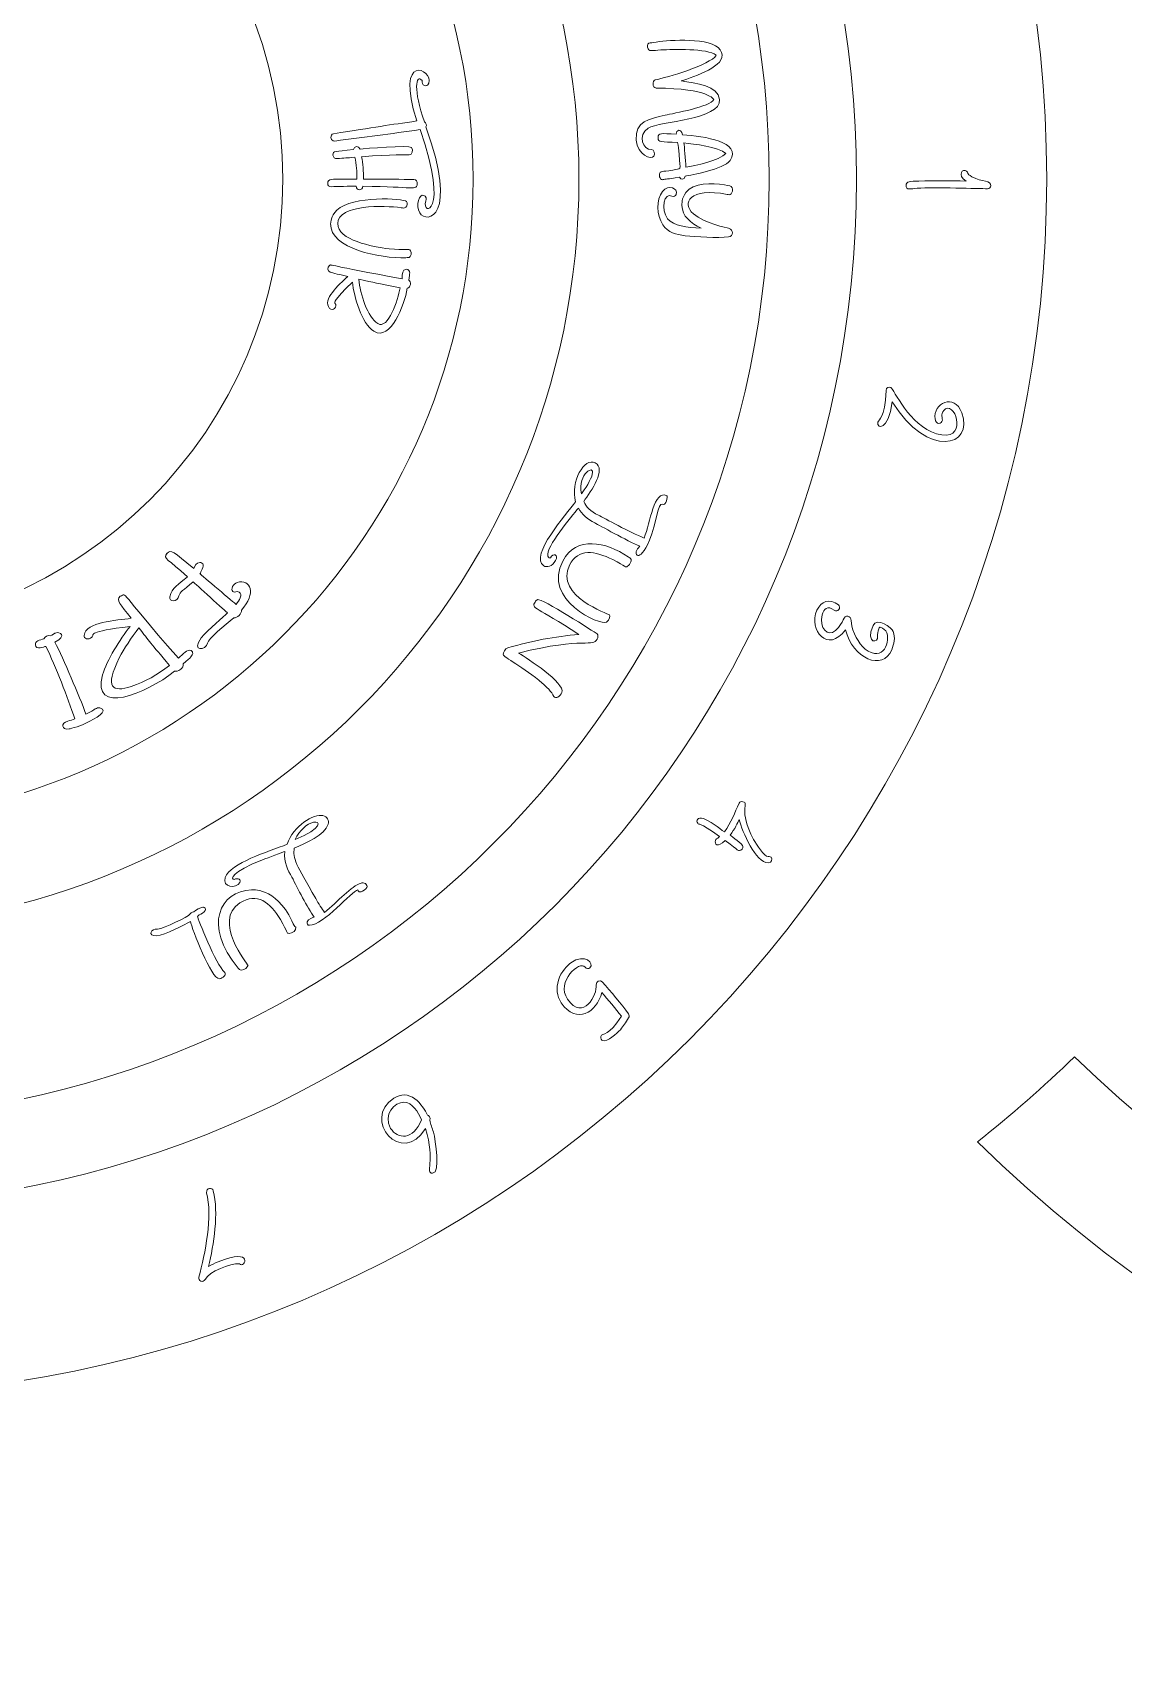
# Model space of a CAD drawing. Header units: inches. Extents: x 0.4 to 23.6, y -0.3 to 8.3.
# Drawn here: x 9.354 to 12.532, y -0.312 to 4.427 of the extents above; entities that cross this region are included whole.
import ezdxf

# ---------------------------------------------------------------- set-up
doc = ezdxf.new("R2010")
doc.units = ezdxf.units.IN
doc.header["$MEASUREMENT"] = 0
doc.layers.add('_U+0421_U+043B_U+043E_U+0439 1', color=7, linetype='Continuous')

msp = doc.modelspace()

# ---------------------------------------------------------------- linework, layer by layer
at = {"layer": '_U+0421_U+043B_U+043E_U+0439 1', "color": 1, "lineweight": 9, "true_color": 0xff0000}
for points in [[(8.7625, 0.4556), (6.8083, 0.4556), (5.2181, 2.0458), (5.2181, 4), (5.2181, 5.9542), (6.8083, 7.5444), (8.7625, 7.5444), (10.7167, 7.5444), (12.3083, 5.9542), (12.3083, 4), (12.3083, 2.0458), (10.7181, 0.4556), (8.7625, 0.4556)], [(8.7625, 6.9917), (7.1125, 6.9917), (5.7708, 5.65), (5.7708, 4), (5.7708, 2.35), (7.1125, 1.0083), (8.7625, 1.0083), (10.4125, 1.0083), (11.7542, 2.35), (11.7542, 4), (11.7542, 5.65), (10.4125, 6.9917), (8.7625, 6.9917)], [(8.7625, 1.2625), (7.2528, 1.2625), (6.025, 2.4903), (6.025, 4), (6.025, 5.5097), (7.2542, 6.7375), (8.7625, 6.7375), (10.2722, 6.7375), (11.5, 5.5097), (11.5, 4), (11.5, 2.4903), (10.2722, 1.2625), (8.7625, 1.2625)], [(8.7625, 6.1833), (7.5583, 6.1833), (6.5792, 5.2042), (6.5792, 4), (6.5792, 2.7958), (7.5583, 1.8167), (8.7625, 1.8167), (9.9667, 1.8167), (10.9458, 2.7958), (10.9458, 4), (10.9458, 5.2042), (9.9667, 6.1833), (8.7625, 6.1833)], [(8.7625, 2.125), (7.7292, 2.125), (6.8875, 2.9667), (6.8875, 4), (6.8875, 5.0333), (7.7292, 5.875), (8.7625, 5.875), (9.7958, 5.875), (10.6375, 5.0333), (10.6375, 4), (10.6375, 2.9667), (9.7972, 2.125), (8.7625, 2.125)], [(8.7625, 5.3208), (8.0333, 5.3208), (7.4417, 4.7278), (7.4417, 4), (7.4417, 3.2722), (8.0347, 2.6792), (8.7625, 2.6792), (9.4917, 2.6792), (10.0833, 3.2722), (10.0833, 4), (10.0833, 4.7278), (9.4917, 5.3208), (8.7625, 5.3208)], [(17.3236, 1.4431), (15.9458, 0.1056), (13.7653, 0.1069), (12.3889, 1.4431), (12.2986, 1.3556), (12.2056, 1.2736), (12.1069, 1.1958), (13.6292, -0.3042), (16.0778, -0.3125), (17.6069, 1.1958), (17.5083, 1.2736), (17.4139, 1.3556), (17.3236, 1.4431)]]:
    msp.add_open_spline(points, degree=3, knots=[0, 0, 0, 0, 1, 1, 1, 2, 2, 2, 3, 3, 3, 4, 4, 4, 4], dxfattribs=at)
at = {"layer": '_U+0421_U+043B_U+043E_U+0439 1', "lineweight": 0}
for points, knots in [([(11.1528, 4.3972), (11.1472, 4.3972), (11.1444, 4.3903), (11.1458, 4.3847), (11.1486, 4.3694), (11.1597, 4.375), (11.1847, 4.3764), (11.2194, 4.3778), (11.3194, 4.3819), (11.3458, 4.3611), (11.3278, 4.3319), (11.2014, 4.2958), (11.1681, 4.2889), (11.1583, 4.2861), (11.1597, 4.2667), (11.1708, 4.2653), (11.3264, 4.2639), (11.3375, 4.2319), (11.3389, 4.2319), (11.3292, 4.2111), (11.2222, 4.1917), (11.1972, 4.1861), (11.1486, 4.175), (11.1097, 4.1694), (11.1125, 4.1139), (11.1167, 4.0708), (11.1569, 4.0556), (11.1639, 4.0667), (11.1681, 4.0736), (11.1653, 4.0861), (11.1569, 4.0861), (11.1319, 4.0847), (11.1153, 4.1278), (11.1472, 4.1486), (11.1806, 4.1694), (11.3597, 4.1722), (11.3556, 4.2319), (11.3528, 4.2722), (11.2861, 4.2806), (11.2431, 4.2861), (11.2833, 4.2986), (11.3764, 4.3292), (11.3611, 4.3694), (11.3486, 4.4125), (11.225, 4.4056), (11.1806, 4.4014), (11.1639, 4.3972), (11.1611, 4.3972), (11.1528, 4.3972)], [0, 0, 0, 0, 1, 1, 1, 2, 2, 2, 3, 3, 3, 4, 4, 4, 5, 5, 5, 6, 6, 6, 7, 7, 7, 8, 8, 8, 9, 9, 9, 10, 10, 10, 11, 11, 11, 12, 12, 12, 13, 13, 13, 14, 14, 14, 15, 15, 15, 16, 16, 16, 16]), ([(10.4958, 4.1667), (10.4625, 4.2597), (10.4708, 4.3083), (10.4889, 4.2875), (10.4861, 4.2736), (10.5028, 4.2653), (10.5083, 4.2792), (10.5222, 4.3208), (10.4083, 4.3722), (10.4736, 4.1694), (10.3944, 4.1583), (10.3514, 4.1514), (10.2306, 4.1319), (10.2278, 4.1319), (10.2264, 4.1306), (10.225, 4.1278), (10.2194, 4.1194), (10.2278, 4.1097), (10.2347, 4.1111), (10.3222, 4.1222), (10.3958, 4.1319), (10.4833, 4.1444), (10.5722, 3.8903), (10.4847, 3.8931), (10.5, 3.9361), (10.5028, 3.9431), (10.5, 3.95), (10.4944, 3.9528), (10.4806, 3.9597), (10.4694, 3.9236), (10.4819, 3.9014), (10.5028, 3.8694), (10.5958, 3.8861), (10.5, 4.1528), (10.5028, 4.1569), (10.5014, 4.1639), (10.4958, 4.1667)], [0, 0, 0, 0, 1, 1, 1, 2, 2, 2, 3, 3, 3, 4, 4, 4, 5, 5, 5, 6, 6, 6, 7, 7, 7, 8, 8, 8, 9, 9, 9, 10, 10, 10, 11, 11, 11, 12, 12, 12, 12]), ([(11.2375, 4.0722), (11.2361, 4.0861), (11.2347, 4.0972), (11.2333, 4.1069), (11.1847, 4.1097), (11.1764, 4.1056), (11.1764, 4.1208), (11.1764, 4.1361), (11.1847, 4.1333), (11.2292, 4.1306), (11.2292, 4.1431), (11.2431, 4.15), (11.2472, 4.1292), (11.3111, 4.125), (11.4222, 4.1083), (11.3861, 4.0542), (11.3667, 4.0278), (11.2722, 4.0125), (11.2556, 4.0083), (11.2528, 3.9972), (11.2417, 3.9972), (11.2389, 4.0056), (11.2014, 3.9986), (11.1986, 4.0014), (11.1903, 3.9986), (11.1847, 3.9958), (11.1764, 4.0083), (11.1819, 4.0181), (11.1847, 4.0236), (11.1847, 4.0208), (11.2194, 4.0264), (11.2444, 4.0319), (11.2417, 4.0208), (11.2375, 4.0722)], [0, 0, 0, 0, 1, 1, 1, 2, 2, 2, 3, 3, 3, 4, 4, 4, 5, 5, 5, 6, 6, 6, 7, 7, 7, 8, 8, 8, 9, 9, 9, 10, 10, 10, 11, 11, 11, 11]), ([(10.2569, 4), (10.2694, 4), (10.2847, 4), (10.2986, 4), (10.3, 4.0208), (10.2972, 4.0431), (10.2931, 4.0639), (10.2681, 4.0611), (10.2653, 4.0625), (10.2403, 4.0597), (10.2347, 4.0597), (10.2306, 4.0639), (10.2292, 4.0694), (10.2306, 4.0847), (10.2333, 4.0792), (10.2889, 4.0861), (10.2903, 4.0972), (10.3042, 4.0986), (10.3083, 4.0875), (10.3194, 4.0889), (10.4514, 4.1), (10.4583, 4.0917), (10.4639, 4.0847), (10.4597, 4.0708), (10.4514, 4.0708), (10.4444, 4.0708), (10.4028, 4.0722), (10.3125, 4.0653), (10.3167, 4.0458), (10.3181, 4.0222), (10.3181, 4), (10.4097, 4.0014), (10.4514, 3.9986), (10.4653, 3.9986), (10.4722, 3.9986), (10.475, 3.9931), (10.475, 3.9861), (10.4736, 3.9667), (10.4667, 3.9778), (10.3167, 3.9792), (10.3153, 3.9653), (10.2972, 3.9667), (10.2972, 3.9792), (10.2764, 3.9792), (10.2444, 3.9792), (10.2236, 3.9778), (10.2181, 3.9778), (10.2139, 3.9819), (10.2139, 3.9875), (10.2139, 4.0014), (10.2292, 4), (10.2569, 4)], [0, 0, 0, 0, 1, 1, 1, 2, 2, 2, 3, 3, 3, 4, 4, 4, 5, 5, 5, 6, 6, 6, 7, 7, 7, 8, 8, 8, 9, 9, 9, 10, 10, 10, 11, 11, 11, 12, 12, 12, 13, 13, 13, 14, 14, 14, 15, 15, 15, 16, 16, 16, 17, 17, 17, 17]), ([(11.2514, 4.1056), (11.2528, 4.0958), (11.2569, 4.0569), (11.2569, 4.0347), (11.2833, 4.0389), (11.3556, 4.0542), (11.3736, 4.075), (11.3528, 4.0944), (11.2792, 4.1028), (11.2514, 4.1056)], [0, 0, 0, 0, 1, 1, 1, 2, 2, 2, 3, 3, 3, 3]), ([(12.0903, 4.0069), (12.0736, 4.0167), (12.0819, 4.0181), (12.075, 4.0236), (12.0639, 4.0319), (12.0458, 4.0125), (12.0736, 3.9944), (12.0292, 3.9958), (11.9806, 3.9958), (11.9361, 3.9944), (11.9097, 3.9944), (11.8986, 3.9931), (11.8986, 3.9819), (11.8986, 3.9667), (11.9125, 3.9722), (11.9306, 3.9736), (11.9833, 3.9764), (12.1097, 3.9722), (12.1361, 3.9722), (12.1417, 3.9722), (12.1458, 3.9764), (12.1458, 3.9806), (12.1472, 3.9972), (12.1208, 3.9903), (12.0903, 4.0069)], [0, 0, 0, 0, 1, 1, 1, 2, 2, 2, 3, 3, 3, 4, 4, 4, 5, 5, 5, 6, 6, 6, 7, 7, 7, 8, 8, 8, 8]), ([(11.3819, 3.8319), (11.3958, 3.8333), (11.3972, 3.8528), (11.3819, 3.8569), (11.3792, 3.8583), (11.3111, 3.8708), (11.2792, 3.8986), (11.2431, 3.9306), (11.2681, 3.9764), (11.3778, 3.9556), (11.3819, 3.9556), (11.3847, 3.9528), (11.3889, 3.9569), (11.3931, 3.9611), (11.3944, 3.9694), (11.3917, 3.975), (11.3889, 3.9806), (11.3847, 3.9806), (11.3694, 3.9833), (11.3333, 3.9889), (11.2792, 3.9903), (11.2569, 3.9611), (11.2444, 3.9444), (11.2458, 3.925), (11.2458, 3.9236), (11.2458, 3.8917), (11.2722, 3.8722), (11.3014, 3.8569), (11.2597, 3.8597), (11.2222, 3.8625), (11.2042, 3.8847), (11.1833, 3.9111), (11.1944, 3.9639), (11.2167, 3.95), (11.2222, 3.9472), (11.2264, 3.9514), (11.2292, 3.9556), (11.2347, 3.9736), (11.2069, 3.9861), (11.1889, 3.9639), (11.1708, 3.9403), (11.1708, 3.8958), (11.1903, 3.8667), (11.2056, 3.8444), (11.2278, 3.8389), (11.2556, 3.8347), (11.2861, 3.8319), (11.35, 3.8278), (11.3819, 3.8319)], [0, 0, 0, 0, 1, 1, 1, 2, 2, 2, 3, 3, 3, 4, 4, 4, 5, 5, 5, 6, 6, 6, 7, 7, 7, 8, 8, 8, 9, 9, 9, 10, 10, 10, 11, 11, 11, 12, 12, 12, 13, 13, 13, 14, 14, 14, 15, 15, 15, 16, 16, 16, 16]), ([(10.4278, 3.9167), (10.4333, 3.9167), (10.4361, 3.9139), (10.4417, 3.9181), (10.4458, 3.9222), (10.4472, 3.9306), (10.4431, 3.9347), (10.4361, 3.9444), (10.2861, 3.9528), (10.2403, 3.9097), (10.2222, 3.8917), (10.2236, 3.8736), (10.2222, 3.8708), (10.2208, 3.7958), (10.3667, 3.7694), (10.4417, 3.7708), (10.4472, 3.7722), (10.45, 3.7694), (10.4542, 3.775), (10.4597, 3.7819), (10.4569, 3.7917), (10.4528, 3.7944), (10.4472, 3.7972), (10.4403, 3.7931), (10.3931, 3.7972), (10.3444, 3.8028), (10.2417, 3.8222), (10.2431, 3.8708), (10.2444, 3.9264), (10.3792, 3.9236), (10.4278, 3.9167)], [0, 0, 0, 0, 1, 1, 1, 2, 2, 2, 3, 3, 3, 4, 4, 4, 5, 5, 5, 6, 6, 6, 7, 7, 7, 8, 8, 8, 9, 9, 9, 10, 10, 10, 10]), ([(10.3486, 3.5569), (10.3125, 3.5792), (10.2903, 3.6583), (10.2861, 3.7), (10.2264, 3.6444), (10.2361, 3.6403), (10.2347, 3.6389), (10.2444, 3.6278), (10.2278, 3.6139), (10.2194, 3.6236), (10.1972, 3.65), (10.2458, 3.6903), (10.2722, 3.7167), (10.2528, 3.7208), (10.2278, 3.7264), (10.2208, 3.7292), (10.2125, 3.7319), (10.2125, 3.7431), (10.2194, 3.7486), (10.225, 3.7528), (10.2139, 3.7486), (10.4306, 3.7097), (10.4319, 3.725), (10.4306, 3.7361), (10.4431, 3.7375), (10.4486, 3.7375), (10.4528, 3.7319), (10.4528, 3.7264), (10.4528, 3.7264), (10.4514, 3.7153), (10.45, 3.7056), (10.4583, 3.7014), (10.4556, 3.6847), (10.4458, 3.6819), (10.4375, 3.6333), (10.3972, 3.5264), (10.3486, 3.5569)], [0, 0, 0, 0, 1, 1, 1, 2, 2, 2, 3, 3, 3, 4, 4, 4, 5, 5, 5, 6, 6, 6, 7, 7, 7, 8, 8, 8, 9, 9, 9, 10, 10, 10, 11, 11, 11, 12, 12, 12, 12]), ([(10.425, 3.6833), (10.35, 3.6986), (10.3556, 3.6972), (10.3042, 3.7083), (10.3083, 3.6667), (10.3306, 3.5958), (10.3597, 3.5792), (10.3903, 3.5611), (10.4181, 3.6472), (10.425, 3.6833)], [0, 0, 0, 0, 1, 1, 1, 2, 2, 2, 3, 3, 3, 3]), ([(11.9833, 3.3014), (11.9847, 3.2972), (11.9847, 3.2958), (11.9847, 3.2958), (11.9903, 3.2819), (12.0069, 3.2903), (12.0042, 3.3014), (12.0042, 3.3056), (11.9986, 3.3194), (12.0139, 3.3306), (12.0458, 3.3486), (12.0792, 3.2306), (11.9875, 3.2583), (11.9083, 3.2819), (11.8625, 3.3889), (11.8542, 3.3931), (11.85, 3.3958), (11.8403, 3.3931), (11.8403, 3.3847), (11.8375, 3.2986), (11.8194, 3.3028), (11.8167, 3.2917), (11.8125, 3.2722), (11.8472, 3.2653), (11.8583, 3.3514), (11.9625, 3.1833), (12.0972, 3.2208), (12.0611, 3.3194), (12.0389, 3.3778), (11.9764, 3.3472), (11.9833, 3.3014)], [0, 0, 0, 0, 1, 1, 1, 2, 2, 2, 3, 3, 3, 4, 4, 4, 5, 5, 5, 6, 6, 6, 7, 7, 7, 8, 8, 8, 9, 9, 9, 10, 10, 10, 10]), ([(11.1889, 3.0528), (11.1764, 3.0597), (11.1708, 2.9958), (11.1514, 2.9486), (11.1222, 2.8764), (11.1, 2.9083), (11.1194, 2.9264), (11.1208, 2.9278), (11.1222, 2.9292), (11.1236, 2.9306), (11.0861, 2.9458), (11.0056, 2.9917), (10.9917, 2.9986), (10.9708, 3.0097), (10.9542, 3.0236), (10.9444, 3.0417), (10.925, 3.0167), (10.8486, 2.9292), (10.8556, 2.9014), (10.8569, 2.8972), (10.8597, 2.8958), (10.8625, 2.8972), (10.8708, 2.9125), (10.8875, 2.9056), (10.8778, 2.8889), (10.8681, 2.8708), (10.8514, 2.8681), (10.8431, 2.8736), (10.8014, 2.9028), (10.9083, 3.0236), (10.9361, 3.0597), (10.9194, 3.1194), (10.9625, 3.1903), (10.9931, 3.1736), (11.0264, 3.1556), (10.9819, 3.0917), (10.9597, 3.0611), (10.9667, 3.0458), (10.9792, 3.0319), (11.0028, 3.0208), (11.0194, 3.0125), (11.0944, 2.9708), (11.1361, 2.9542), (11.1528, 3), (11.1653, 3.0958), (11.2014, 3.0778), (11.2056, 3.0764), (11.2, 3.0472), (11.1889, 3.0528)], [0, 0, 0, 0, 1, 1, 1, 2, 2, 2, 3, 3, 3, 4, 4, 4, 5, 5, 5, 6, 6, 6, 7, 7, 7, 8, 8, 8, 9, 9, 9, 10, 10, 10, 11, 11, 11, 12, 12, 12, 13, 13, 13, 14, 14, 14, 15, 15, 15, 16, 16, 16, 16]), ([(10.9528, 3.0833), (10.9625, 3.0958), (10.9819, 3.125), (10.9847, 3.1403), (10.9917, 3.1708), (10.9431, 3.1431), (10.9528, 3.0833)], [0, 0, 0, 0, 1, 1, 1, 2, 2, 2, 2]), ([(11.0889, 2.9), (11.0236, 2.9431), (10.9389, 2.9625), (10.8986, 2.8875), (10.8375, 2.775), (11.0083, 2.6972), (11.0264, 2.7097), (11.0347, 2.7167), (11.0375, 2.7278), (11.0347, 2.7306), (11.0333, 2.7333), (10.875, 2.7847), (10.9181, 2.875), (10.9431, 2.9264), (10.9931, 2.9167), (11.0444, 2.8917), (11.0847, 2.8722), (11.0806, 2.8667), (11.0875, 2.8722), (11.0958, 2.8778), (11.1014, 2.8917), (11.0944, 2.8972), (11.0931, 2.8972), (11.0903, 2.8986), (11.0889, 2.9)], [0, 0, 0, 0, 1, 1, 1, 2, 2, 2, 3, 3, 3, 4, 4, 4, 5, 5, 5, 6, 6, 6, 7, 7, 7, 8, 8, 8, 8]), ([(9.8458, 2.6639), (9.8139, 2.6222), (9.8597, 2.6264), (9.8639, 2.6486), (9.8653, 2.6597), (9.9153, 2.7014), (9.9403, 2.7222), (9.9514, 2.7208), (9.9639, 2.7347), (9.9625, 2.7444), (10.0069, 2.7931), (9.9903, 2.8361), (9.95, 2.825), (9.9389, 2.8222), (9.9306, 2.8042), (9.9375, 2.7986), (9.9431, 2.7931), (9.95, 2.8014), (9.9556, 2.7972), (9.9681, 2.7903), (9.9556, 2.7722), (9.9472, 2.7611), (9.9458, 2.7625), (9.8431, 2.8486), (9.8417, 2.85), (9.8444, 2.8556), (9.8542, 2.8722), (9.85, 2.8792), (9.8472, 2.8833), (9.8403, 2.8833), (9.8417, 2.8833), (9.8306, 2.8833), (9.8264, 2.8722), (9.8236, 2.8653), (9.7653, 2.9153), (9.7569, 2.9222), (9.7458, 2.9097), (9.7458, 2.9097), (9.7472, 2.9083), (9.7472, 2.9083), (9.7472, 2.9083), (9.7458, 2.9097), (9.7458, 2.9097), (9.7319, 2.8944), (9.75, 2.8931), (9.8056, 2.8417), (9.7778, 2.8194), (9.7611, 2.8097), (9.7542, 2.7833), (9.75, 2.7667), (9.7764, 2.7681), (9.7806, 2.7861), (9.7833, 2.7986), (9.7917, 2.8014), (9.8222, 2.8264), (9.8236, 2.825), (9.9208, 2.7375), (9.9222, 2.7361), (9.9125, 2.7264), (9.8653, 2.6889), (9.8458, 2.6639)], [0, 0, 0, 0, 1, 1, 1, 2, 2, 2, 3, 3, 3, 4, 4, 4, 5, 5, 5, 6, 6, 6, 7, 7, 7, 8, 8, 8, 9, 9, 9, 10, 10, 10, 11, 11, 11, 12, 12, 12, 13, 13, 13, 14, 14, 14, 15, 15, 15, 16, 16, 16, 17, 17, 17, 18, 18, 18, 19, 19, 19, 20, 20, 20, 20]), ([(9.7681, 2.5667), (9.6833, 2.4986), (9.525, 2.4375), (9.5583, 2.5556), (9.5708, 2.5986), (9.6083, 2.6597), (9.6389, 2.6972), (9.5097, 2.6806), (9.5361, 2.675), (9.5264, 2.6653), (9.5181, 2.6569), (9.5028, 2.6611), (9.5042, 2.6708), (9.5097, 2.7111), (9.5972, 2.7139), (9.6417, 2.7208), (9.6097, 2.7611), (9.5958, 2.7736), (9.6097, 2.7847), (9.6319, 2.7931), (9.5972, 2.8111), (9.7792, 2.6042), (9.7931, 2.6167), (9.8042, 2.6319), (9.8167, 2.6264), (9.8194, 2.625), (9.8208, 2.6222), (9.8208, 2.6181), (9.8194, 2.6125), (9.8167, 2.6083), (9.7931, 2.5875), (9.7944, 2.5819), (9.7903, 2.575), (9.7861, 2.5722), (9.7861, 2.5722), (9.7847, 2.5736), (9.7847, 2.5736), (9.7847, 2.5736), (9.7847, 2.5736), (9.7847, 2.5736), (9.7847, 2.5736), (9.7861, 2.5722), (9.7861, 2.5722), (9.7778, 2.5667), (9.7722, 2.5653), (9.7681, 2.5667)], [0, 0, 0, 0, 1, 1, 1, 2, 2, 2, 3, 3, 3, 4, 4, 4, 5, 5, 5, 6, 6, 6, 7, 7, 7, 8, 8, 8, 9, 9, 9, 10, 10, 10, 11, 11, 11, 12, 12, 12, 13, 13, 13, 14, 14, 14, 15, 15, 15, 15]), ([(10.8958, 2.5042), (10.9069, 2.5333), (10.7958, 2.6028), (10.7694, 2.6194), (10.9653, 2.6681), (10.9861, 2.6347), (10.9986, 2.6597), (11.0014, 2.6653), (11.0028, 2.6722), (10.9986, 2.675), (10.9931, 2.6792), (10.8361, 2.7806), (10.825, 2.775), (10.8222, 2.7736), (10.8194, 2.7708), (10.8181, 2.7681), (10.8056, 2.7486), (10.8194, 2.7556), (10.9458, 2.6736), (10.8764, 2.6681), (10.8069, 2.6542), (10.7389, 2.6347), (10.7306, 2.6319), (10.725, 2.6208), (10.725, 2.6153), (10.725, 2.6069), (10.7861, 2.5778), (10.8389, 2.5319), (10.8486, 2.5236), (10.8681, 2.5056), (10.8722, 2.4931), (10.8778, 2.4847), (10.8917, 2.4931), (10.8958, 2.5042)], [0, 0, 0, 0, 1, 1, 1, 2, 2, 2, 3, 3, 3, 4, 4, 4, 5, 5, 5, 6, 6, 6, 7, 7, 7, 8, 8, 8, 9, 9, 9, 10, 10, 10, 11, 11, 11, 11]), ([(11.8028, 2.7), (11.7778, 2.6431), (11.8222, 2.6486), (11.8153, 2.6681), (11.8153, 2.6764), (11.8153, 2.6792), (11.8208, 2.6931), (11.8222, 2.6944), (11.8222, 2.6958), (11.8236, 2.6944), (11.8611, 2.6861), (11.8458, 2.6111), (11.8069, 2.6181), (11.7806, 2.6222), (11.7597, 2.6486), (11.7486, 2.675), (11.7333, 2.7097), (11.7431, 2.725), (11.7292, 2.7264), (11.7153, 2.7292), (11.7194, 2.7097), (11.6931, 2.6847), (11.6708, 2.6639), (11.6444, 2.6931), (11.6542, 2.7306), (11.6583, 2.7486), (11.6708, 2.7583), (11.6889, 2.7444), (11.7, 2.7361), (11.7111, 2.7528), (11.7014, 2.7597), (11.6764, 2.7792), (11.6514, 2.7708), (11.6389, 2.7444), (11.6139, 2.6861), (11.6708, 2.6167), (11.7222, 2.6875), (11.7431, 2.6028), (11.8306, 2.5653), (11.8569, 2.6292), (11.8639, 2.6458), (11.8681, 2.6639), (11.8611, 2.6819), (11.8583, 2.6944), (11.8125, 2.7236), (11.8028, 2.7)], [0, 0, 0, 0, 1, 1, 1, 2, 2, 2, 3, 3, 3, 4, 4, 4, 5, 5, 5, 6, 6, 6, 7, 7, 7, 8, 8, 8, 9, 9, 9, 10, 10, 10, 11, 11, 11, 12, 12, 12, 13, 13, 13, 14, 14, 14, 15, 15, 15, 15]), ([(9.55, 2.4597), (9.5389, 2.4611), (9.5389, 2.4556), (9.5097, 2.4417), (9.4903, 2.4931), (9.4444, 2.6028), (9.4194, 2.6514), (9.4556, 2.6694), (9.4333, 2.6833), (9.4208, 2.6778), (9.4208, 2.6778), (9.4111, 2.6722), (9.4056, 2.6694), (9.3986, 2.6722), (9.3903, 2.6681), (9.3875, 2.6611), (9.375, 2.6569), (9.3611, 2.6556), (9.3625, 2.6431), (9.3639, 2.6278), (9.3875, 2.6375), (9.3931, 2.6389), (9.4222, 2.5792), (9.4556, 2.4903), (9.4778, 2.4278), (9.4708, 2.425), (9.4639, 2.4236), (9.4569, 2.4208), (9.4361, 2.4167), (9.4375, 2.3931), (9.4611, 2.3986), (9.4639, 2.3986), (9.5028, 2.4097), (9.5097, 2.4153), (9.5375, 2.4292), (9.5792, 2.45), (9.55, 2.4597)], [0, 0, 0, 0, 1, 1, 1, 2, 2, 2, 3, 3, 3, 4, 4, 4, 5, 5, 5, 6, 6, 6, 7, 7, 7, 8, 8, 8, 9, 9, 9, 10, 10, 10, 11, 11, 11, 12, 12, 12, 12]), ([(9.7528, 2.5833), (9.6972, 2.65), (9.6944, 2.6528), (9.6639, 2.6931), (9.6417, 2.6639), (9.6208, 2.6319), (9.6069, 2.6056), (9.5625, 2.5167), (9.5875, 2.5042), (9.6417, 2.5222), (9.6819, 2.5347), (9.7181, 2.5569), (9.7528, 2.5833)], [0, 0, 0, 0, 1, 1, 1, 2, 2, 2, 3, 3, 3, 4, 4, 4, 4]), ([(11.4972, 2.0264), (11.4861, 2.025), (11.4625, 2.0625), (11.4542, 2.0764), (11.4083, 2.1639), (11.4431, 2.1819), (11.4236, 2.1861), (11.4167, 2.1889), (11.4111, 2.1819), (11.4111, 2.1806), (11.4014, 2.1569), (11.3889, 2.125), (11.3694, 2.0986), (11.3556, 2.1083), (11.3236, 2.1319), (11.3083, 2.1375), (11.2917, 2.1431), (11.2861, 2.1306), (11.2917, 2.1236), (11.2972, 2.1167), (11.2917, 2.1319), (11.3556, 2.0847), (11.3472, 2.0764), (11.3444, 2.0792), (11.3431, 2.0736), (11.3403, 2.0639), (11.3486, 2.05), (11.3722, 2.0736), (11.4167, 2.0403), (11.4056, 2.0444), (11.4139, 2.0444), (11.4194, 2.0444), (11.4236, 2.05), (11.4236, 2.0556), (11.4222, 2.0625), (11.3917, 2.0847), (11.3861, 2.0889), (11.4, 2.1069), (11.4083, 2.125), (11.4125, 2.1347), (11.4208, 2.0986), (11.4611, 2.0083), (11.4972, 2.0083), (11.5069, 2.0083), (11.5111, 2.0194), (11.5056, 2.025), (11.5014, 2.0264), (11.4986, 2.0264), (11.4972, 2.0264)], [0, 0, 0, 0, 1, 1, 1, 2, 2, 2, 3, 3, 3, 4, 4, 4, 5, 5, 5, 6, 6, 6, 7, 7, 7, 8, 8, 8, 9, 9, 9, 10, 10, 10, 11, 11, 11, 12, 12, 12, 13, 13, 13, 14, 14, 14, 15, 15, 15, 16, 16, 16, 16]), ([(10.3278, 1.9361), (10.325, 1.9306), (10.3167, 1.925), (10.3111, 1.9236), (10.3014, 1.9222), (10.3028, 1.9306), (10.3014, 1.9292), (10.2847, 1.9264), (10.2014, 1.8264), (10.1611, 1.8264), (10.1556, 1.8264), (10.1528, 1.8306), (10.1542, 1.8361), (10.1569, 1.8458), (10.1722, 1.8486), (10.175, 1.85), (10.1542, 1.8792), (10.1264, 1.9333), (10.1097, 1.9667), (10.0986, 1.9875), (10.0847, 2.0083), (10.0889, 2.0417), (10.0833, 2.0389), (10.0403, 2.0236), (10.0236, 2.0167), (9.9319, 1.9819), (9.9306, 1.9597), (9.9417, 1.9597), (9.9528, 1.9653), (9.9625, 1.9597), (9.9583, 1.9514), (9.9472, 1.9319), (9.9056, 1.9361), (9.9153, 1.9653), (9.9306, 2.0083), (10.0403, 2.0403), (10.0958, 2.0625), (10.1139, 2.1167), (10.1736, 2.1514), (10.2, 2.1458), (10.2125, 2.1431), (10.2181, 2.1306), (10.2153, 2.1208), (10.2056, 2.0889), (10.15, 2.0653), (10.1167, 2.0514), (10.1111, 2.0208), (10.1222, 2.0042), (10.1792, 1.9042), (10.1875, 1.8889), (10.1972, 1.875), (10.2042, 1.8639), (10.2431, 1.8944), (10.2833, 1.9417), (10.3111, 1.9486), (10.3167, 1.9542), (10.3333, 1.9444), (10.3278, 1.9361)], [0, 0, 0, 0, 1, 1, 1, 2, 2, 2, 3, 3, 3, 4, 4, 4, 5, 5, 5, 6, 6, 6, 7, 7, 7, 8, 8, 8, 9, 9, 9, 10, 10, 10, 11, 11, 11, 12, 12, 12, 13, 13, 13, 14, 14, 14, 15, 15, 15, 16, 16, 16, 17, 17, 17, 18, 18, 18, 19, 19, 19, 19]), ([(10.1194, 2.0764), (10.2, 2.1097), (10.1944, 2.1319), (10.1722, 2.1264), (10.1542, 2.1222), (10.1306, 2.1028), (10.1194, 2.0764)], [0, 0, 0, 0, 1, 1, 1, 2, 2, 2, 2]), ([(10.1097, 1.8389), (10.0611, 1.9403), (9.9917, 1.9292), (9.9917, 1.9292), (9.9, 1.9264), (9.85, 1.8264), (9.9528, 1.7014), (9.9569, 1.6986), (9.9569, 1.6958), (9.9625, 1.6958), (9.9722, 1.6958), (9.9806, 1.7042), (9.9819, 1.7097), (9.9819, 1.7111), (9.8764, 1.8389), (9.9583, 1.8917), (10.0069, 1.9236), (10.0472, 1.8931), (10.0764, 1.8431), (10.0986, 1.8056), (10.0931, 1.8028), (10.1014, 1.8028), (10.1111, 1.8028), (10.1236, 1.8125), (10.1208, 1.8208), (10.1167, 1.8236), (10.1167, 1.825), (10.1097, 1.8389)], [0, 0, 0, 0, 1, 1, 1, 2, 2, 2, 3, 3, 3, 4, 4, 4, 5, 5, 5, 6, 6, 6, 7, 7, 7, 8, 8, 8, 9, 9, 9, 9]), ([(9.8986, 1.6708), (9.9083, 1.6722), (9.9194, 1.6819), (9.9139, 1.6889), (9.8889, 1.7111), (9.8347, 1.8472), (9.8347, 1.8528), (9.8361, 1.8556), (9.8653, 1.8667), (9.8569, 1.8764), (9.8542, 1.8792), (9.8486, 1.8792), (9.85, 1.8792), (9.8444, 1.8792), (9.8292, 1.8694), (9.8236, 1.8653), (9.8181, 1.8653), (9.8139, 1.8611), (9.8125, 1.8583), (9.8083, 1.8528), (9.7375, 1.8167), (9.7181, 1.8153), (9.7, 1.8181), (9.6875, 1.7944), (9.7153, 1.7958), (9.7389, 1.7972), (9.7986, 1.8292), (9.8139, 1.8375), (9.8181, 1.8167), (9.875, 1.6681), (9.8986, 1.6708)], [0, 0, 0, 0, 1, 1, 1, 2, 2, 2, 3, 3, 3, 4, 4, 4, 5, 5, 5, 6, 6, 6, 7, 7, 7, 8, 8, 8, 9, 9, 9, 10, 10, 10, 10]), ([(11.0139, 1.6611), (11.0069, 1.6681), (10.9958, 1.6625), (10.9958, 1.6528), (11, 1.625), (10.9583, 1.5444), (10.9125, 1.6111), (10.8778, 1.6611), (10.9486, 1.7264), (10.9639, 1.7042), (10.9667, 1.7), (10.9736, 1.6986), (10.9778, 1.7028), (10.9917, 1.7139), (10.9639, 1.7472), (10.9222, 1.7167), (10.9139, 1.7111), (10.8931, 1.6903), (10.8861, 1.6667), (10.8792, 1.6431), (10.8806, 1.6208), (10.8944, 1.6), (10.9389, 1.5361), (10.9972, 1.5722), (11.0125, 1.6306), (11.0292, 1.6111), (11.0542, 1.5819), (11.0694, 1.5611), (11.0333, 1.5014), (11.0139, 1.5139), (11.0097, 1.5028), (11.0083, 1.4972), (11.0111, 1.4917), (11.0153, 1.4903), (11.0278, 1.4861), (11.0569, 1.5111), (11.0667, 1.5222), (11.0764, 1.5333), (11.0806, 1.5417), (11.0903, 1.5569), (11.0931, 1.5611), (11.0917, 1.5639), (11.0903, 1.5681), (11.0708, 1.5958), (11.0375, 1.6347), (11.0139, 1.6611)], [0, 0, 0, 0, 1, 1, 1, 2, 2, 2, 3, 3, 3, 4, 4, 4, 5, 5, 5, 6, 6, 6, 7, 7, 7, 8, 8, 8, 9, 9, 9, 10, 10, 10, 11, 11, 11, 12, 12, 12, 13, 13, 13, 14, 14, 14, 15, 15, 15, 15]), ([(10.5222, 1.2236), (10.5278, 1.2), (10.5431, 1.1042), (10.5194, 1.1042), (10.4958, 1.1042), (10.5292, 1.1375), (10.4986, 1.2347), (10.4306, 1.1208), (10.3111, 1.2625), (10.4069, 1.3222), (10.4278, 1.3361), (10.4486, 1.3347), (10.4681, 1.3208), (10.4847, 1.3083), (10.4986, 1.2861), (10.5042, 1.2736), (10.5097, 1.2722), (10.5139, 1.2667), (10.5111, 1.2583), (10.5139, 1.2472), (10.5181, 1.2361), (10.5222, 1.2236)], [0, 0, 0, 0, 1, 1, 1, 2, 2, 2, 3, 3, 3, 4, 4, 4, 5, 5, 5, 6, 6, 6, 7, 7, 7, 7]), ([(10.4875, 1.2597), (10.4778, 1.2819), (10.4597, 1.3111), (10.4361, 1.3111), (10.4097, 1.3111), (10.3736, 1.275), (10.3972, 1.2347), (10.4181, 1.2028), (10.4625, 1.1986), (10.4875, 1.2597)], [0, 0, 0, 0, 1, 1, 1, 2, 2, 2, 3, 3, 3, 3]), ([(9.8944, 0.8458), (9.8847, 0.8417), (9.8764, 0.8375), (9.8667, 0.8319), (9.8819, 0.8958), (9.8972, 0.9889), (9.8806, 1.0528), (9.8778, 1.0639), (9.8597, 1.0625), (9.8611, 1.0472), (9.8792, 0.9792), (9.8569, 0.8694), (9.8389, 0.8014), (9.8361, 0.7903), (9.8514, 0.7833), (9.8569, 0.7944), (9.8681, 0.8181), (9.9306, 0.8417), (9.9569, 0.8403), (9.9722, 0.8236), (10.0028, 0.8903), (9.8944, 0.8458)], [0, 0, 0, 0, 1, 1, 1, 2, 2, 2, 3, 3, 3, 4, 4, 4, 5, 5, 5, 6, 6, 6, 7, 7, 7, 7])]:
    msp.add_open_spline(points, degree=3, knots=knots, dxfattribs=at)

doc.saveas('drawing.dxf')
